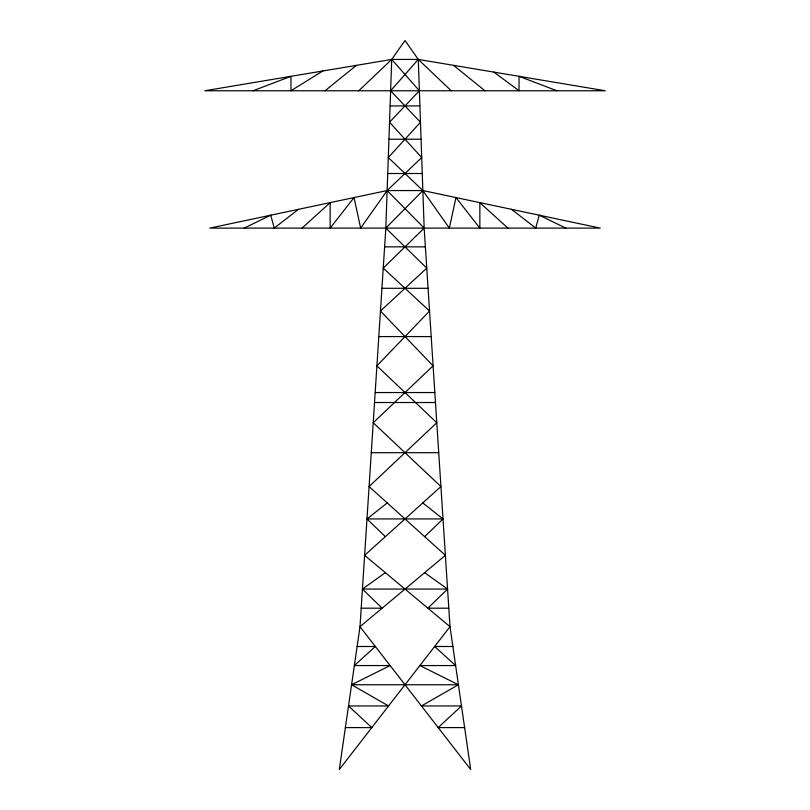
<?xml version="1.0" encoding="UTF-8"?>
<svg xmlns="http://www.w3.org/2000/svg" width="810" height="810" viewBox="0 0 810 810"><rect width="100%" height="100%" fill="white"/><g stroke="black" fill="none" stroke-linecap="round" stroke-linejoin="round"><path stroke-width="1.21" d="M358.769 90.771L391.716 59.424L418.284 59.424L605.242 90.771L204.758 90.771L391.716 59.424L419.377 90.771L389.519 122.239L421.706 157.545L387.139 190.563L360.652 228.106L354.041 197.569L330.156 228.106L330.156 202.621L302.1 228.106M451.231 90.771L418.284 59.424L390.623 90.771L420.481 122.239L388.294 157.545L422.86 190.563L385.833 228.106L359.994 626.687L339.309 769.5L450.006 626.687L424.167 228.106L418.284 59.424L405 40.5L391.716 59.424L385.833 228.106L426.769 268.14L380.457 311.02L433.097 365.847L373.218 422.739L440.923 486.567L364.621 555.336L450.006 626.687L470.691 769.5L359.994 626.687L445.378 555.336L369.076 486.567L436.782 422.739L376.903 365.847L429.543 311.02L383.231 268.14L424.167 228.106L387.139 190.563L209.749 228.106L600.25 228.106L422.86 190.563L387.139 190.563M424.642 572.66L447.565 589.072L427.872 608.188L448.801 608.188M424.653 536.655L443.019 518.937L422.769 502.919M325.023 90.771L356.42 65.337M385.347 536.655L366.981 518.937L387.231 502.919M298.445 209.334L274.256 228.106L270.742 215.197L244.185 228.106M361.199 608.188L382.128 608.188L362.434 589.072L385.358 572.66M322.815 70.976L290.962 90.771L290.962 76.322L253.044 90.771M452.871 646.501L434.646 646.501L455.635 665.557L419.884 665.557L458.409 684.754L421.433 705.956L461.487 705.956L438.2 727.593L464.616 727.593M345.384 727.593L371.8 727.593L348.513 705.956L388.567 705.956L351.591 684.754L390.116 665.557L354.365 665.557L375.354 646.501L357.129 646.501M390.086 105.928L419.914 105.928M388.932 139.219L421.068 139.219M387.737 173.512L422.263 173.512M384.618 246.858L425.382 246.858M381.925 288.299L428.075 288.299M378.796 336.585L431.203 336.585M375.172 392.546L434.828 392.546M374.524 402.519L435.476 402.519M371.274 452.699L438.726 452.699M366.981 518.937L443.019 518.937M362.434 589.072L447.565 589.072M351.591 684.754L458.409 684.754M556.956 90.771L519.038 76.322L519.038 90.771L493.857 72.1M565.815 228.106L539.258 215.197L535.744 228.106L511.555 209.334M453.58 65.337L484.977 90.771M507.9 228.106L479.844 202.621L479.844 228.106L455.959 197.569L449.347 228.106L422.86 190.563"/></g></svg>
